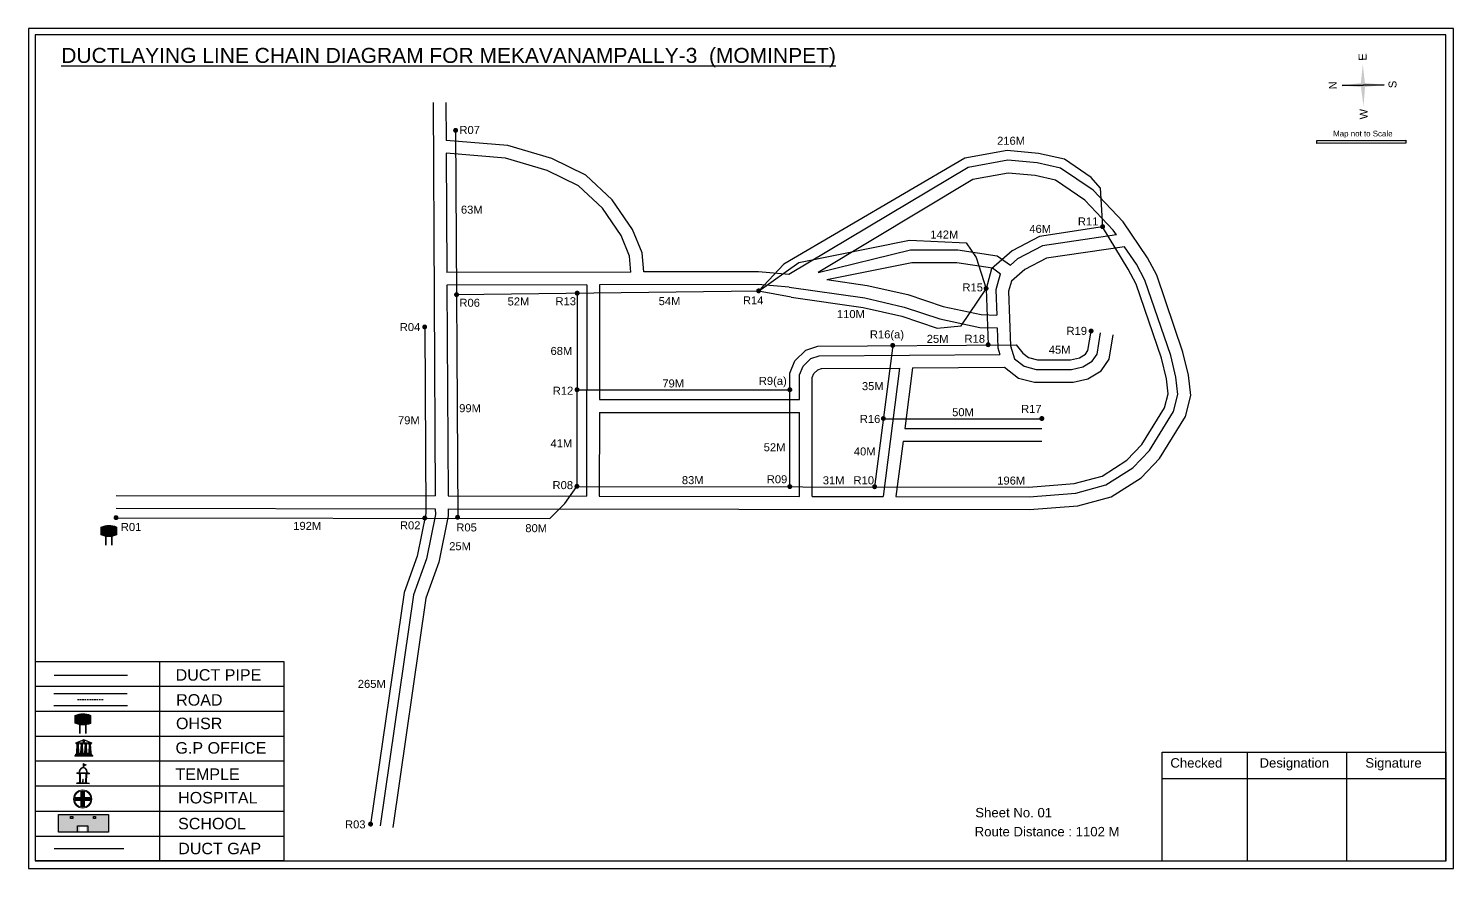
# Model space of a CAD drawing. Header units: inches. Extents: x 1241 to 8862, y 322 to 2472.
# Drawn here: x 2805 to 3695, y 422 to 946 of the extents above; entities that cross this region are included whole.
import ezdxf

# ---------------------------------------------------------------- set-up
doc = ezdxf.new("R2010")
doc.units = ezdxf.units.IN
doc.header["$MEASUREMENT"] = 0
doc.linetypes.add('DASHEDX2', pattern=[1.5, 1, -0.5])
for name, color, linetype in [('LANDMARK', 7, 'Continuous'), ('OHT', 7, 'Continuous'), ('pipe', 5, 'Continuous')]:
    doc.layers.add(name, color=color, linetype=linetype)
doc.styles.get("Standard").update_dxf_attribs({"font": 'arial.ttf'})

# ---------------------------------------------------------------- blocks, each defined once
blk = doc.blocks.new('OHT')
at = {"linetype": 'Continuous', "lineweight": 0, "true_color": 0x0ffffc}
blk.add_hatch(color=4, dxfattribs=at).paths.add_polyline_path([(0.012, 1), (0, 1, 0.101323), (-0.4, 0.916), (-0.4, 0.525, 0.194075), (0.399, 0.521), (0.399, 0.921, 0.097877)])
at = {"color": 4, "linetype": 'Continuous', "lineweight": 0, "true_color": 0x0ffffc, "flags": 128}
for points in [[(-0.4, 0.525), (-0.4, 0.916)], [(0.399, 0.521), (0.399, 0.921)]]:
    blk.add_lwpolyline(points, dxfattribs=at)
at = {"color": 4, "linetype": 'Continuous', "lineweight": 0, "true_color": 0x0ffffc, "const_width": 0.075, "flags": 128}
for points in [[(-0.15, 0), (-0.15, 0.475)], [(0.15, 0), (0.15, 0.473)]]:
    blk.add_lwpolyline(points, dxfattribs=at)
at = {"color": 4, "linetype": 'Continuous', "lineweight": 0, "true_color": 0x0ffffc}
for centre, radius, start, end in [((0.006, -0.019), 1.019, 67.31091, 113.47108), ((0.004, 1.513), 1.068, 247.76824, 291.70073)]:
    blk.add_arc(centre, radius, start, end, dxfattribs=at)
blk = doc.blocks.new('Government_Office')
at = {"linetype": 'Continuous', "lineweight": 0, "true_color": 0xff0000}
h = blk.add_hatch(color=1, dxfattribs=at)
h.paths.add_polyline_path([(0.44, 0.72), (0.45, 0.75), (0, 0.93), (-0.45, 0.75), (-0.44, 0.72)])
h.paths.add_polyline_path([(0.355, 0.75), (-0.355, 0.75), (0, 0.9)], flags=16)
h.paths.add_polyline_path([(0, 0.778, -1), (0, 0.872, -1)], flags=0)
h = blk.add_hatch(color=1, dxfattribs=at)
edge = h.paths.add_edge_path()
edge.add_arc((0, 0.825), 0.0467, 90, 270)
edge.add_arc((0, 0.825), 0.0467, 270, 450)
for points in [[(-0.5, 0.05), (0.5, 0.05), (0.5, 0), (-0.5, 0)], [(-0.45, 0.075), (-0.45, 0.12), (0.45, 0.12), (0.45, 0.075)], [(-0.4, 0.14), (-0.4, 0.18), (0.4, 0.18), (0.4, 0.14)]]:
    blk.add_hatch(color=1, dxfattribs=at).paths.add_polyline_path(points)
h = blk.add_hatch(color=1, dxfattribs=at)
edge = h.paths.add_edge_path()
edge.add_line((-0.27, 0.195), (-0.295, 0.675))
edge.add_line((-0.295, 0.675), (-0.29, 0.675))
edge.add_arc((-0.278, 0.688), 0.0176, 225.30401, 441.56588)
edge.add_line((-0.275, 0.705), (-0.395, 0.705))
edge.add_arc((-0.392, 0.688), 0.0176, 98.43412, 314.69599)
edge.add_line((-0.38, 0.675), (-0.375, 0.675))
edge.add_line((-0.375, 0.675), (-0.4, 0.195))
edge.add_line((-0.4, 0.195), (-0.27, 0.195))
h = blk.add_hatch(color=1, dxfattribs=at)
edge = h.paths.add_edge_path()
edge.add_line((-0.047, 0.195), (-0.072, 0.675))
edge.add_line((-0.072, 0.675), (-0.067, 0.675))
edge.add_arc((-0.054, 0.688), 0.0176, 225.30401, 441.56588)
edge.add_line((-0.052, 0.705), (-0.172, 0.705))
edge.add_arc((-0.169, 0.688), 0.0176, 98.43412, 314.69599)
edge.add_line((-0.157, 0.675), (-0.152, 0.675))
edge.add_line((-0.152, 0.675), (-0.177, 0.195))
edge.add_line((-0.177, 0.195), (-0.047, 0.195))
h = blk.add_hatch(color=1, dxfattribs=at)
edge = h.paths.add_edge_path()
edge.add_line((0.177, 0.195), (0.152, 0.675))
edge.add_line((0.152, 0.675), (0.157, 0.675))
edge.add_arc((0.169, 0.688), 0.0176, 225.30401, 441.56588)
edge.add_line((0.172, 0.705), (0.052, 0.705))
edge.add_arc((0.054, 0.688), 0.0176, 98.43412, 314.69599)
edge.add_line((0.067, 0.675), (0.072, 0.675))
edge.add_line((0.072, 0.675), (0.047, 0.195))
edge.add_line((0.047, 0.195), (0.177, 0.195))
h = blk.add_hatch(color=1, dxfattribs=at)
edge = h.paths.add_edge_path()
edge.add_line((0.4, 0.195), (0.375, 0.675))
edge.add_line((0.375, 0.675), (0.38, 0.675))
edge.add_arc((0.392, 0.688), 0.0176, 225.30401, 441.56588)
edge.add_line((0.395, 0.705), (0.275, 0.705))
edge.add_arc((0.278, 0.688), 0.0176, 98.43412, 314.69599)
edge.add_line((0.29, 0.675), (0.295, 0.675))
edge.add_line((0.295, 0.675), (0.27, 0.195))
edge.add_line((0.27, 0.195), (0.4, 0.195))
at = {"color": 1, "linetype": 'Continuous', "lineweight": 0, "true_color": 0xff0000, "flags": 128}
for points in [[(-0.45, 0.75), (-0.44, 0.72), (0.44, 0.72), (0.45, 0.75), (0, 0.93)], [(-0.355, 0.75), (0.355, 0.75), (0, 0.9)], [(-0.5, 0.05), (0.5, 0.05), (0.5, 0), (-0.5, 0)], [(-0.45, 0.075), (-0.45, 0.12), (0.45, 0.12), (0.45, 0.075)], [(-0.4, 0.14), (-0.4, 0.18), (0.4, 0.18), (0.4, 0.14)]]:
    blk.add_lwpolyline(points, close=True, dxfattribs=at)
for points in [[(0, 0.872, 1), (0, 0.778, 1)], [(-0.27, 0.195), (-0.295, 0.675), (-0.29, 0.675, 1.379694), (-0.275, 0.705), (-0.395, 0.705, 1.379694), (-0.38, 0.675), (-0.375, 0.675), (-0.4, 0.195)], [(-0.047, 0.195), (-0.072, 0.675), (-0.067, 0.675, 1.379694), (-0.052, 0.705), (-0.172, 0.705, 1.379694), (-0.157, 0.675), (-0.152, 0.675), (-0.177, 0.195)], [(0.177, 0.195), (0.152, 0.675), (0.157, 0.675, 1.379694), (0.172, 0.705), (0.052, 0.705, 1.379694), (0.067, 0.675), (0.072, 0.675), (0.047, 0.195)], [(0.4, 0.195), (0.375, 0.675), (0.38, 0.675, 1.379694), (0.395, 0.705), (0.275, 0.705, 1.379694), (0.29, 0.675), (0.295, 0.675), (0.27, 0.195)]]:
    blk.add_lwpolyline(points, format="xyb", close=True, dxfattribs=at)
blk = doc.blocks.new('Temple')
at = {"linetype": 'Continuous', "lineweight": 0, "true_color": 0xff0000}
h = blk.add_hatch(color=1, dxfattribs=at)
edge = h.paths.add_edge_path()
edge.add_line((0.175, 0.49), (0.225, 0.49))
edge.add_line((0.225, 0.49), (0.225, 0.497))
edge.add_line((0.225, 0.497), (0.307, 0.497))
edge.add_line((0.307, 0.497), (0.307, 0.533))
edge.add_line((0.307, 0.533), (0.257, 0.533))
edge.add_line((0.257, 0.533), (0.257, 0.54))
edge.add_line((0.257, 0.54), (0.2, 0.54))
edge.add_spline(control_points=[(0.2, 0.54), (0.2, 0.589), (0.19, 0.638), (0.142, 0.743), (0.092, 0.79), (0.027, 0.805), (0.02, 0.806), (0.012, 0.806)], knot_values=[4.712389, 4.712389, 4.712389, 4.712389, 5.278166, 5.278166, 6.117402, 6.117402, 6.223801, 6.223801, 6.223801, 6.223801], degree=3, periodic=0)
edge.add_line((0.012, 0.806), (0.012, 0.79))
edge.add_line((0.012, 0.79), (-0.012, 0.79))
edge.add_line((-0.012, 0.79), (-0.012, 0.806))
edge.add_spline(control_points=[(-0.012, 0.806), (-0.055, 0.802), (-0.096, 0.781), (-0.171, 0.699), (-0.197, 0.628), (-0.2, 0.55), (-0.2, 0.545), (-0.2, 0.54)], knot_values=[6.343965, 6.343965, 6.343965, 6.343965, 6.956638, 6.956638, 7.795874, 7.795874, 7.853982, 7.853982, 7.853982, 7.853982], degree=3, periodic=0)
edge.add_line((-0.2, 0.54), (-0.257, 0.54))
edge.add_line((-0.257, 0.54), (-0.257, 0.533))
edge.add_line((-0.257, 0.533), (-0.307, 0.533))
edge.add_line((-0.307, 0.533), (-0.307, 0.497))
edge.add_line((-0.307, 0.497), (-0.225, 0.497))
edge.add_line((-0.225, 0.497), (-0.225, 0.49))
edge.add_line((-0.225, 0.49), (-0.175, 0.49))
edge.add_line((-0.175, 0.49), (-0.175, 0.07))
edge.add_arc((-0.205, 0.07), 0.03, -90, 0, ccw=False)
edge.add_line((-0.205, 0.04), (-0.257, 0.04))
edge.add_line((-0.257, 0.04), (-0.257, 0.033))
edge.add_line((-0.257, 0.033), (-0.307, 0.033))
edge.add_line((-0.307, 0.033), (-0.307, 0))
edge.add_line((-0.307, 0), (0.307, 0))
edge.add_line((0.307, 0), (0.307, 0.033))
edge.add_line((0.307, 0.033), (0.257, 0.033))
edge.add_line((0.257, 0.033), (0.257, 0.04))
edge.add_line((0.257, 0.04), (0.205, 0.04))
edge.add_arc((0.205, 0.07), 0.03, 180, 270, ccw=False)
edge.add_line((0.175, 0.07), (0.175, 0.49))
h.paths.add_polyline_path([(0.125, 0.07, -0.414214), (0.095, 0.04), (0.05, 0.04), (0.05, 0.033), (-0.05, 0.033), (-0.05, 0.04), (-0.095, 0.04, -0.414214), (-0.125, 0.07), (-0.125, 0.497), (0.125, 0.497)], flags=16)
edge = h.paths.add_edge_path(flags=16)
edge.add_ellipse((0, 0.54), major_axis=(0, 0.242), ratio=0.722808, start_angle=270, end_angle=450, ccw=False)
edge.add_line((0.175, 0.54), (-0.175, 0.54))
h.paths.add_polyline_path([(0.012, 0.23), (0.012, 0.07), (-0.012, 0.07), (-0.012, 0.23)], flags=0)
h = blk.add_hatch(color=1, dxfattribs=at)
edge = h.paths.add_edge_path()
edge.add_line((0.012, 0.857), (0, 0.85))
edge.add_line((0, 0.85), (-0.003, 0.925))
edge.add_line((-0.003, 0.925), (-0.012, 0.925))
edge.add_line((-0.012, 0.925), (-0.012, 0.806))
edge.add_spline(control_points=[(-0.012, 0.806), (-0.004, 0.807), (0.004, 0.807), (0.012, 0.806)], knot_values=[6.223801, 6.223801, 6.223801, 6.223801, 6.343965, 6.343965, 6.343965, 6.343965], degree=3, periodic=0)
edge.add_line((0.012, 0.806), (0.012, 0.857))
h = blk.add_hatch(color=1, dxfattribs=at)
edge = h.paths.add_edge_path()
edge.add_line((0.012, 0.79), (0.012, 0.806))
edge.add_spline(control_points=[(0.012, 0.806), (0.004, 0.807), (-0.004, 0.807), (-0.012, 0.806)], knot_values=[6.223801, 6.223801, 6.223801, 6.223801, 6.343965, 6.343965, 6.343965, 6.343965], degree=3, periodic=0)
edge.add_line((-0.012, 0.806), (-0.012, 0.79))
edge.add_line((-0.012, 0.79), (0.012, 0.79))
at = {"linetype": 'Continuous', "lineweight": 0, "true_color": 0xe66000}
blk.add_hatch(color=32, dxfattribs=at).paths.add_polyline_path([(-0.006, 1), (0.147, 0.931), (0, 0.85)])
at = {"color": 1, "linetype": 'Continuous', "lineweight": 0, "true_color": 0xff0000, "flags": 128}
for points in [[(0.012, 0.925), (-0.012, 0.925), (-0.012, 0.79), (0.012, 0.79)], [(0.012, 0.23), (-0.012, 0.23), (-0.012, 0.07), (0.012, 0.07)]]:
    blk.add_lwpolyline(points, close=True, dxfattribs=at)
at = {"color": 32, "linetype": 'Continuous', "lineweight": 0, "true_color": 0xe66000, "flags": 128}
blk.add_lwpolyline([(-0.006, 1), (0.147, 0.931), (0, 0.85), (-0.006, 1)], dxfattribs=at)
at = {"color": 1, "linetype": 'Continuous', "lineweight": 0, "true_color": 0xff0000, "flags": 128}
blk.add_lwpolyline([(0.2, 0.54), (0.257, 0.54), (0.257, 0.533), (0.307, 0.533), (0.307, 0.497), (0.225, 0.497), (0.225, 0.49), (0.175, 0.49), (0.175, 0.07, 0.414214), (0.205, 0.04), (0.257, 0.04), (0.257, 0.033), (0.307, 0.033), (0.307, 0), (-0.307, 0), (-0.307, 0.033), (-0.257, 0.033), (-0.257, 0.04), (-0.205, 0.04, 0.414214), (-0.175, 0.07), (-0.175, 0.49), (-0.225, 0.49), (-0.225, 0.497), (-0.307, 0.497), (-0.307, 0.533), (-0.257, 0.533), (-0.257, 0.54), (-0.2, 0.54)], format="xyb", dxfattribs=at)
blk.add_lwpolyline([(-0.175, 0.54), (0.175, 0.54)], dxfattribs=at)
blk.add_lwpolyline([(0.125, 0.497), (0.125, 0.07, -0.414214), (0.095, 0.04), (0.05, 0.04), (0.05, 0.033), (-0.05, 0.033), (-0.05, 0.04), (-0.095, 0.04, -0.414214), (-0.125, 0.07), (-0.125, 0.497)], format="xyb", close=True, dxfattribs=at)
at = {"color": 1, "linetype": 'Continuous', "lineweight": 0, "true_color": 0xff0000}
blk.add_ellipse((0, 0.54), major_axis=(0, 0.242), ratio=0.722808, start_param=4.712389, end_param=7.853982, dxfattribs=at)
blk.add_open_spline([(0.2, 0.54), (0.2, 0.589), (0.19, 0.638), (0.142, 0.743), (0.092, 0.79), (-0.023, 0.816), (-0.085, 0.794), (-0.171, 0.699), (-0.197, 0.628), (-0.2, 0.55), (-0.2, 0.545), (-0.2, 0.54)], degree=3, knots=[4.712389, 4.712389, 4.712389, 4.712389, 5.278166, 5.278166, 6.117402, 6.117402, 6.956638, 6.956638, 7.795874, 7.795874, 7.853982, 7.853982, 7.853982, 7.853982], dxfattribs=at)
blk = doc.blocks.new('*U20')
at = {"color": 0, "linetype": 'DASHEDX2', "transparency": 16777216}
blk.add_line((-8.22, 0), (8.01, 0), dxfattribs=at)
blk = doc.blocks.new('Hospital')
at = {"linetype": 'Continuous', "lineweight": 0, "true_color": 0x000000}
h = blk.add_hatch(color=18, dxfattribs=at)
h.paths.add_polyline_path([(-0.5, 0, 1), (0.5, 0, 1)])
h.paths.add_polyline_path([(0.446, 0, -1), (-0.446, 0, -1)], flags=16)
at = {"linetype": 'Continuous', "true_color": 0xff0000}
blk.add_hatch(color=1, dxfattribs=at).paths.add_polyline_path([(-0.394, 0.08), (-0.08, 0.08), (-0.08, 0.394), (0.08, 0.394), (0.08, 0.08), (0.394, 0.08), (0.394, -0.08), (0.08, -0.08), (0.08, -0.394), (-0.08, -0.394), (-0.08, -0.08), (-0.394, -0.08)])
at = {"color": 1, "linetype": 'Continuous', "true_color": 0xff0000, "flags": 128}
blk.add_lwpolyline([(-0.394, 0.08), (-0.08, 0.08), (-0.08, 0.394), (0.08, 0.394), (0.08, 0.08), (0.394, 0.08), (0.394, -0.08), (0.08, -0.08), (0.08, -0.394), (-0.08, -0.394), (-0.08, -0.08), (-0.394, -0.08)], close=True, dxfattribs=at)
at = {"color": 18, "linetype": 'Continuous', "lineweight": 0, "true_color": 0x000000}
for radius in [0.5, 0.446]:
    blk.add_circle((0, 0), radius, dxfattribs=at)

msp = doc.modelspace()

# ---------------------------------------------------------------- hatches: boundary and pattern name
at = {"ltscale": 0.5}
h = msp.add_hatch(color=5, dxfattribs=at)
h.dxf.hatch_style = 1
h.paths.add_polyline_path([(3073.4, 882.5, 1), (3070.29, 882.5, 1)])
at = {"true_color": 0x0093dd}
h = msp.add_hatch(color=142, dxfattribs=at)
h.dxf.hatch_style = 1
h.paths.add_polyline_path([(3609.82, 876.19), (3609.82, 874.34), (3665.33, 874.47), (3665.33, 876.31)])
at = {"ltscale": 0.5}
h = msp.add_hatch(color=5, dxfattribs=at)
h.dxf.hatch_style = 1
h.paths.add_polyline_path([(3477.56, 822.34, 1), (3474.44, 822.34, 1)])
h = msp.add_hatch(color=5, dxfattribs=at)
h.dxf.hatch_style = 1
h.paths.add_polyline_path([(3262.67, 782.24, 1), (3259.55, 782.24, 1)])
h = msp.add_hatch(color=5, dxfattribs=at)
h.dxf.hatch_style = 1
h.paths.add_polyline_path([(3404.79, 783.76, 1), (3401.67, 783.76, 1)])
h = msp.add_hatch(color=5, dxfattribs=at)
h.dxf.hatch_style = 1
h.paths.add_polyline_path([(3073.98, 779.87, 1), (3070.86, 779.87, 1)])
h = msp.add_hatch(color=5, dxfattribs=at)
h.dxf.hatch_style = 1
h.paths.add_polyline_path([(3149.36, 780.82, 1), (3146.24, 780.82, 1)])
h = msp.add_hatch(color=5, dxfattribs=at)
h.dxf.hatch_style = 1
h.paths.add_polyline_path([(3054.09, 759.71, 1), (3050.98, 759.71, 1)])
h = msp.add_hatch(color=5, dxfattribs=at)
h.dxf.hatch_style = 1
h.paths.add_polyline_path([(3470.38, 757.18, 1), (3467.27, 757.18, 1)])
h = msp.add_hatch(color=5, dxfattribs=at)
h.dxf.hatch_style = 1
h.paths.add_polyline_path([(3346.45, 748.2, 1), (3343.34, 748.2, 1)])
h = msp.add_hatch(color=5, dxfattribs=at)
h.dxf.hatch_style = 1
h.paths.add_polyline_path([(3406.06, 748.61, 1), (3402.95, 748.61, 1)])
h = msp.add_hatch(color=5, dxfattribs=at)
h.dxf.hatch_style = 1
h.paths.add_polyline_path([(3149.27, 720.52, 1), (3146.15, 720.52, 1)])
h = msp.add_hatch(color=5, dxfattribs=at)
h.dxf.hatch_style = 1
h.paths.add_polyline_path([(3282.18, 720.5, 1), (3279.06, 720.5, 1)])
h = msp.add_hatch(color=5, dxfattribs=at)
h.dxf.hatch_style = 1
h.paths.add_polyline_path([(3340.6, 702.55, 1), (3337.49, 702.55, 1)])
h = msp.add_hatch(color=5, dxfattribs=at)
h.dxf.hatch_style = 1
h.paths.add_polyline_path([(3439.61, 702.55, 1), (3436.49, 702.55, 1)])
h = msp.add_hatch(color=5, dxfattribs=at)
h.dxf.hatch_style = 1
h.paths.add_polyline_path([(3149.18, 660.22, 1), (3146.07, 660.22, 1)])
h = msp.add_hatch(color=5, dxfattribs=at)
h.dxf.hatch_style = 1
h.paths.add_polyline_path([(3282.18, 660.03, 1), (3279.06, 660.03, 1)])
h = msp.add_hatch(color=5, dxfattribs=at)
h.dxf.hatch_style = 1
h.paths.add_polyline_path([(3335.15, 659.95, 1), (3332.03, 659.95, 1)])
h = msp.add_hatch(color=5, dxfattribs=at)
h.dxf.hatch_style = 1
h.paths.add_polyline_path([(2861.27, 640.63, 1), (2858.15, 640.63, 1)])
h = msp.add_hatch(color=5, dxfattribs=at)
h.dxf.hatch_style = 1
h.paths.add_polyline_path([(3054.15, 640.41, 1), (3051.03, 640.41, 1)])
h = msp.add_hatch(color=5, dxfattribs=at)
h.dxf.hatch_style = 1
h.paths.add_polyline_path([(3074.65, 640.88, 1), (3071.53, 640.88, 1)])
at = {"true_color": 0xc8c92d}
h = msp.add_hatch(color=52, dxfattribs=at)
h.dxf.hatch_style = 1
h.paths.add_polyline_path([(2830.01, 455.25), (2823.85, 455.25), (2823.85, 444.16), (2830.01, 444.16)])
h.paths.add_polyline_path([(2854.86, 455.25), (2848.7, 455.25), (2848.7, 444.16), (2854.86, 444.16)])
at = {"true_color": 0x293189}
h = msp.add_hatch(color=177, dxfattribs=at)
h.dxf.hatch_style = 1
h.paths.add_polyline_path([(2848.7, 455.25), (2830.01, 455.25), (2830.01, 444.16), (2837.02, 444.16), (2837.02, 447.8), (2840.88, 447.8), (2840.88, 444.16), (2848.7, 444.16)])
h.paths.add_polyline_path([(2832.68, 452.78), (2831.31, 452.78), (2831.31, 454.05), (2832.68, 454.05)], flags=16)
h.paths.add_polyline_path([(2845.56, 452.78), (2845.56, 454.05), (2846.93, 454.05), (2846.93, 452.78)], flags=16)
at = {"ltscale": 0.5}
h = msp.add_hatch(color=5, dxfattribs=at)
h.dxf.hatch_style = 1
h.paths.add_polyline_path([(3020.28, 449.27, 1), (3017.16, 449.27, 1)])

# ---------------------------------------------------------------- linework, layer by layer
for p, q in [((3651.89, 910.89), (3625.59, 910.43)), ((3625.59, 910.43), (3651.89, 910.89)), ((3651.89, 910.89), (3625.59, 910.43)), ((3638.76, 910.66), (3651.89, 910.89)), ((2809.17, 550.69), (2809.17, 427.48)), ((2886.93, 550.69), (2886.93, 426.27)), ((2964.7, 535.14), (2809.17, 535.14)), ((2820.82, 530.84), (2866.71, 530.84)), ((2964.7, 519.58), (2809.17, 519.58)), ((2820.82, 523.32), (2866.94, 523.32)), ((2964.7, 504.03), (2809.17, 504.03)), ((2964.7, 488.48), (2809.17, 488.48)), ((2964.7, 472.92), (2809.17, 472.92)), ((2809.17, 457.37), (2964.7, 457.37)), ((2809.17, 441.82), (2964.7, 441.82)), ((2809.17, 427.48), (2809.17, 426.27)), ((2809.16, 427.24), (2809.16, 426.28)), ((2964.7, 426.27), (2809.17, 426.27))]:
    msp.add_line(p, q)
at = {"color": 1}
msp.add_line((3625.59, 910.43), (3638.75, 910.66), dxfattribs=at)
at = {"color": 242, "true_color": 0xcd2027}
for p, q in [((3566.23, 494.11), (3566.23, 426.22)), ((3628.43, 494.11), (3628.43, 426.22)), ((3513.26, 477.67), (3690.48, 477.67))]:
    msp.add_line(p, q, dxfattribs=at)
for points in [[(2805.05, 946.07), (2805.05, 421.57), (3695.19, 421.57), (3695.19, 946.07)], [(2809.16, 942.05), (2809.16, 426.28), (3690.48, 426.28), (3690.48, 942.05)], [(2854.93, 455.25), (2854.93, 444.16), (2823.85, 444.16), (2823.85, 455.25)], [(2832.68, 454.05), (2832.68, 452.78), (2831.31, 452.78), (2831.31, 454.05)], [(2845.56, 452.78), (2845.56, 454.05), (2846.93, 454.05), (2846.93, 452.78)]]:
    msp.add_lwpolyline(points, close=True)
for points in [[(3057.75, 899.88), (3059.13, 654.2)], [(3065.75, 899.93), (3065.88, 876.21)], [(3189.39, 794.04), (3188.42, 805.92), (3182.32, 820.56), (3169.62, 839.1), (3153.26, 854.47), (3132.01, 864.97), (3104.42, 873.02), (3065.88, 876.21)], [(3065.93, 868.18), (3066.34, 793.71)], [(3181.37, 794.02), (3180.55, 804.01), (3175.25, 816.72), (3163.51, 833.87), (3148.65, 847.83), (3129.1, 857.48), (3102.95, 865.11), (3065.93, 868.18)], [(3067.17, 646.19), (3430.41, 645.67), (3460.59, 648.1), (3481.35, 653.68), (3500.03, 665.59), (3511.62, 677.63), (3527.79, 703.72), (3531.06, 716.95), (3529.72, 729.64), (3526.22, 744.07), (3509.82, 792.01), (3504.08, 802.95), (3488.93, 825.26), (3470.03, 845.11), (3449.76, 858.86), (3435.07, 862.17), (3416.73, 863.8), (3392.02, 859.36), (3280.05, 792.56), (3260.98, 794.23), (3189.39, 794.04)], [(3484.75, 817.19), (3482.68, 820.22), (3464.83, 838.97), (3446.52, 851.39), (3433.83, 854.25), (3417.09, 855.74), (3394.84, 851.74), (3298.25, 793.81)], [(3484.75, 817.19), (3438.52, 810.39), (3422.88, 802.25), (3418.46, 798.38)], [(3298.25, 793.81), (3355.98, 807.88), (3385.64, 807.88), (3410.2, 804.17), (3418.46, 798.38)], [(3346.93, 653.79), (3430.1, 653.67), (3459.22, 656.01), (3478.09, 661.08), (3494.93, 671.82), (3505.27, 682.57), (3520.33, 706.86), (3522.96, 717.51), (3521.82, 728.27), (3518.53, 741.83), (3502.44, 788.85), (3497.21, 798.84), (3489.74, 809.84)], [(3489.74, 809.84), (3441.02, 802.67), (3427.43, 795.59), (3419, 788.23), (3417.3, 781.99), (3418.54, 747.9), (3420.92, 739.79), (3426.96, 735.13), (3434.48, 733.23), (3456.63, 733.23), (3463.72, 734.82), (3469.55, 738.31), (3472.52, 742.65), (3474.74, 756.05)], [(3181.37, 794.02), (3066.34, 793.71)], [(3303.76, 789.26), (3356.78, 799.88), (3385.04, 799.88), (3407.15, 796.54), (3412.26, 792.96)], [(3412.26, 792.96), (3411.92, 792.67), (3409.26, 782.92), (3409.83, 767.08)], [(3153.81, 785.94), (3066.39, 785.71)], [(3066.39, 785.71), (3067.13, 654.19)], [(3153.81, 785.94), (3153.62, 654.06)], [(3161.81, 785.97), (3161.7, 714.35)], [(3280.12, 784.52), (3260.64, 786.23), (3161.81, 785.97)], [(3280.12, 784.52), (3327.53, 777.82), (3352.14, 772.17), (3374.23, 764.72), (3399.27, 759.42), (3410.12, 759.07)], [(3303.76, 789.26), (3328.99, 785.69), (3354.32, 779.88), (3376.34, 772.45), (3400.23, 767.4), (3409.83, 767.08)], [(3410.12, 759.07), (3410.58, 746.61), (3411.78, 742.52)], [(3414.63, 734.54), (3423.39, 727.79), (3433.49, 725.23), (3457.51, 725.23), (3466.73, 727.29), (3475.17, 732.35), (3480.12, 739.59), (3482.63, 754.74)], [(3286.62, 714.36), (3286.62, 729.72), (3288.87, 735.13), (3293.77, 740.02), (3299.04, 741.73), (3411.78, 742.52)], [(3294.62, 653.86), (3294.62, 728.12), (3295.65, 730.59), (3298.06, 733.01), (3300.33, 733.74), (3349.15, 734.08)], [(3349.15, 734.08), (3338.87, 653.8)], [(3357.23, 734.14), (3352.39, 696.4)], [(3357.23, 734.14), (3414.63, 734.54)], [(3153.69, 714.35), (3153.7, 714.35)], [(3161.7, 714.35), (3286.62, 714.36)], [(3161.69, 706.35), (3161.62, 654.05)], [(3161.69, 706.35), (3286.62, 706.36)], [(3286.62, 653.86), (3286.62, 706.36)], [(3352.39, 696.4), (3412.57, 696.4), (3438.05, 696.4)], [(3351.37, 688.4), (3346.93, 653.79)], [(3351.37, 688.4), (3412.57, 688.4), (3438.05, 688.4)], [(2859.73, 654.49), (3059.13, 654.2)], [(3067.13, 654.19), (3153.62, 654.06)], [(3161.62, 654.05), (3286.62, 653.87)], [(3294.62, 653.86), (3338.87, 653.8)], [(2859.72, 646.49), (3059.17, 646.2)], [(3059.17, 646.2), (3059.19, 642.65), (3053.58, 614.91), (3045.52, 592.4), (3024.66, 448.26)], [(3067.17, 646.19), (3067.2, 641.87), (3061.3, 612.76), (3053.33, 590.46), (3032.58, 447.12)], [(2964.7, 426.27), (2964.7, 550.69), (2809.17, 550.69)], [(2835.69, 444.16), (2835.69, 448.27), (2842.21, 448.27), (2842.21, 444.16)]]:
    msp.add_lwpolyline(points)
at = {"color": 142, "true_color": 0x0093dd}
msp.add_lwpolyline([(3665.33, 874.47), (3609.82, 874.34), (3609.82, 876.19), (3665.33, 876.31), (3665.33, 874.47)], dxfattribs=at)
at = {"color": 242, "true_color": 0xcd2027}
msp.add_lwpolyline([(3690.48, 426.22), (3513.26, 426.22), (3513.26, 494.11), (3690.48, 494.11)], close=True, dxfattribs=at)
for points in [[(3640.04, 910.69), (3637.22, 910.64), (3638.51, 923.81)], [(3640.04, 910.69), (3637.22, 910.64), (3638.51, 923.81)], [(3640.04, 910.69), (3637.22, 910.64), (3638.97, 897.51)], [(3640.04, 910.69), (3637.22, 910.64), (3638.97, 897.51)], [(3638.77, 909.36), (3638.73, 912.18), (3651.89, 910.89)], [(3638.77, 909.36), (3638.73, 912.18), (3651.89, 910.89)]]:
    msp.add_solid(points)
at = {"color": 1}
msp.add_solid([(3638.77, 909.36), (3638.73, 912.18), (3625.59, 910.43)], dxfattribs=at)
msp.add_solid([(3638.77, 909.36), (3638.73, 912.18), (3625.59, 910.43)], dxfattribs=at)
at = {"layer": 'OHT', "color": 5}
msp.add_line((2820.99, 542.22), (2866.88, 542.22), dxfattribs=at)
at = {"layer": 'OHT', "color": 1}
msp.add_line((2820.99, 434.04), (2864.59, 434.04), dxfattribs=at)
at = {"layer": 'pipe'}
for points in [[(3071.85, 882.35), (3073.2, 641.28), (3072.98, 640.18)], [(3474.5, 846.65), (3468.91, 853.11), (3452.18, 864.46), (3436, 868.11), (3416.45, 869.85), (3389.91, 865.08), (3276.9, 798.86), (3261.11, 782.09)], [(3474.5, 846.65), (3476, 822.19), (3436.65, 816.18), (3419.47, 807.24), (3406.61, 795.99), (3403.23, 783.62), (3404.51, 748.47)], [(3147.63, 660.07), (3429.86, 659.67), (3458.19, 661.95), (3475.64, 666.64), (3491.1, 676.5), (3500.51, 686.27), (3514.73, 709.22), (3516.88, 717.92), (3515.9, 727.25), (3512.77, 740.14), (3496.92, 786.47), (3492.05, 795.75), (3476, 822.19)], [(3261.11, 782.09), (3286.29, 800.04), (3355.39, 813.88), (3390.78, 812.34), (3397.02, 803.1), (3403.23, 783.62)], [(3281.5, 778.38), (3326.44, 771.91), (3350.5, 766.39), (3372.64, 758.92), (3387.69, 760.41), (3403.23, 783.62)], [(3281.5, 778.38), (3261.11, 782.09), (3072.42, 779.73)], [(3147.8, 780.67), (3147.63, 660.07)], [(3052.54, 759.56), (3053.19, 643.23), (3047.78, 616.52), (3039.67, 593.86), (3018.72, 449.12)], [(3421.91, 748.59), (3426.13, 743.35), (3429.64, 740.64), (3435.23, 739.23), (3455.96, 739.23), (3461.47, 740.46), (3465.34, 742.78), (3466.81, 744.94), (3468.82, 757.03)], [(3280.62, 659.88), (3280.62, 730.92), (3283.79, 738.54), (3290.55, 745.29), (3298.07, 747.73), (3421.91, 748.59)], [(3344.9, 748.05), (3333.59, 659.8)], [(3147.71, 720.35), (3280.62, 720.36)], [(3339.05, 702.4), (3412.57, 702.4), (3438.05, 702.4)], [(2859.71, 640.49), (3130.69, 640.18), (3139.98, 649.49), (3147.63, 660.07)]]:
    msp.add_lwpolyline(points, dxfattribs=at)

# ---------------------------------------------------------------- block references
at = {"linetype": 'DASHEDX2'}
msp.add_blockref('*U20', (2843.82, 527.08), dxfattribs=at)
at = {"layer": 'LANDMARK'}
for name, p, xscale, yscale, zscale in [('Government_Office', (2839.58, 491.62), 11.32114773247135, 11.32114773247135, 11.32114773247135), ('Hospital', (2838.9, 464.96), 11.41772014427468, 11.41772014427468, 11.41772014427468)]:
    msp.add_blockref(name, p, dxfattribs=dict(at, xscale=xscale, yscale=yscale, zscale=zscale))
at = {"layer": 'LANDMARK', "xscale": 12.62452535729322, "yscale": 12.62452535729322, "zscale": 12.62452535729322, "rotation": 358.3713438591284}
msp.add_blockref('Temple', (2839.01, 474.5), dxfattribs=at)
at = {"layer": 'OHT', "xscale": 12.45189723782068, "yscale": 12.45189723782068, "zscale": 12.45189723782068}
for p in [(2855.25, 623.33), (2838.99, 505.72)]:
    msp.add_blockref('OHT', p, dxfattribs=at)

# ---------------------------------------------------------------- texts
at = {"color": 242, "true_color": 0xcd2027}
msp.add_text('%%UDUCTLAYING LINE CHAIN DIAGRAM FOR MEKAVANAMPALLY-3  (MOMINPET)', height=9.375, dxfattribs=at).set_placement((2825.55, 924.58))
for s, p in [('E', (3640.91, 925.98)), ('N', (3622.33, 908.13)), ('S', (3659.61, 908.88)), ('W', (3641.56, 889.38))]:
    msp.add_text(s, height=4.95, rotation=91.00631).set_placement(p)
for s, height, p in [('R07', 5, (3074.22, 880.22)), ('Map not to Scale', 3.5424, (3620, 878.69)), ('216M', 5, (3410.09, 873.48)), ('63M', 5, (3075.16, 830.45)), ('R11', 5, (3460.56, 823.12)), ('142M', 5, (3368.4, 814.92)), ('46M', 5, (3430.21, 818.44)), ('R15', 5, (3388.43, 781.93)), ('R06', 5, (3074.22, 772.32)), ('52M', 5, (3104.32, 773.13)), ('R13', 5, (3134.24, 773.28)), ('54M', 5, (3198.69, 773.34)), ('R14', 5, (3251.33, 773.85)), ('110M', 5, (3310.04, 765.26)), ('R04', 5, (3036.96, 757.15)), ('R16(a)', 5, (3330.63, 752.57)), ('R19', 5, (3453.47, 754.79)), ('25M', 5, (3366.14, 749.79)), ('R18', 5, (3389.75, 749.86)), ('45M', 5, (3442.38, 742.99)), ('68M', 5, (3131.14, 742.23)), ('R12', 5, (3132.52, 717.41)), ('79M', 5, (3200.99, 721.95)), ('R9(a)', 5, (3261.25, 723.56)), ('35M', 5, (3325.64, 720.27)), ('79M', 5, (3035.85, 698.94)), ('99M', 5, (3074.09, 706.49)), ('R16', 5, (3324.35, 699.78)), ('50M', 5, (3382.01, 703.99)), ('R17', 5, (3425.07, 706.06)), ('41M', 5, (3131.14, 684.53)), ('52M', 5, (3264.3, 682.09)), ('40M', 5, (3320.61, 679.48)), ('R08', 5, (3132.4, 658.45)), ('83M', 5, (3213.18, 661.57)), ('R09', 5, (3266.21, 662.12)), ('31M', 5, (3301.22, 661.44)), ('R10', 5, (3320.41, 661.47)), ('196M', 5, (3410.18, 661.29)), ('R01', 5, (2862.74, 632.3)), ('192M', 5, (2970.43, 633.01)), ('R02', 5, (3037.07, 633.34)), ('R05', 5, (3072.3, 632.04)), ('80M', 5, (3115.39, 631.57)), ('25M', 5, (3067.85, 620.31)), ('DUCT PIPE', 7.178, (2896.97, 538.85)), ('265M', 5, (3010.75, 534.34)), ('ROAD ', 7.178, (2897.28, 523.24)), ('OHSR', 7.178, (2897.19, 508.57)), ('G.P OFFICE', 7.178, (2896.86, 493.28)), ('Checked', 5.886, (3518.33, 484.57)), ('Designation', 5.886, (3574.03, 484.57)), ('Signature', 5.886, (3640.13, 484.57)), ('TEMPLE', 7.178, (2896.85, 476.87)), ('HOSPITAL', 7.178, (2898.53, 462.18)), ('Sheet No. 01', 5.886, (3396.47, 453.51)), ('SCHOOL', 7.178, (2898.48, 446.02)), ('R03', 5, (3002.76, 446.61)), ('Route Distance : 1102 M', 5.886, (3396.1, 441.64)), ('DUCT GAP', 7.178, (2898.58, 430.46))]:
    msp.add_text(s, height=height).set_placement(p)

doc.saveas('drawing.dxf')
